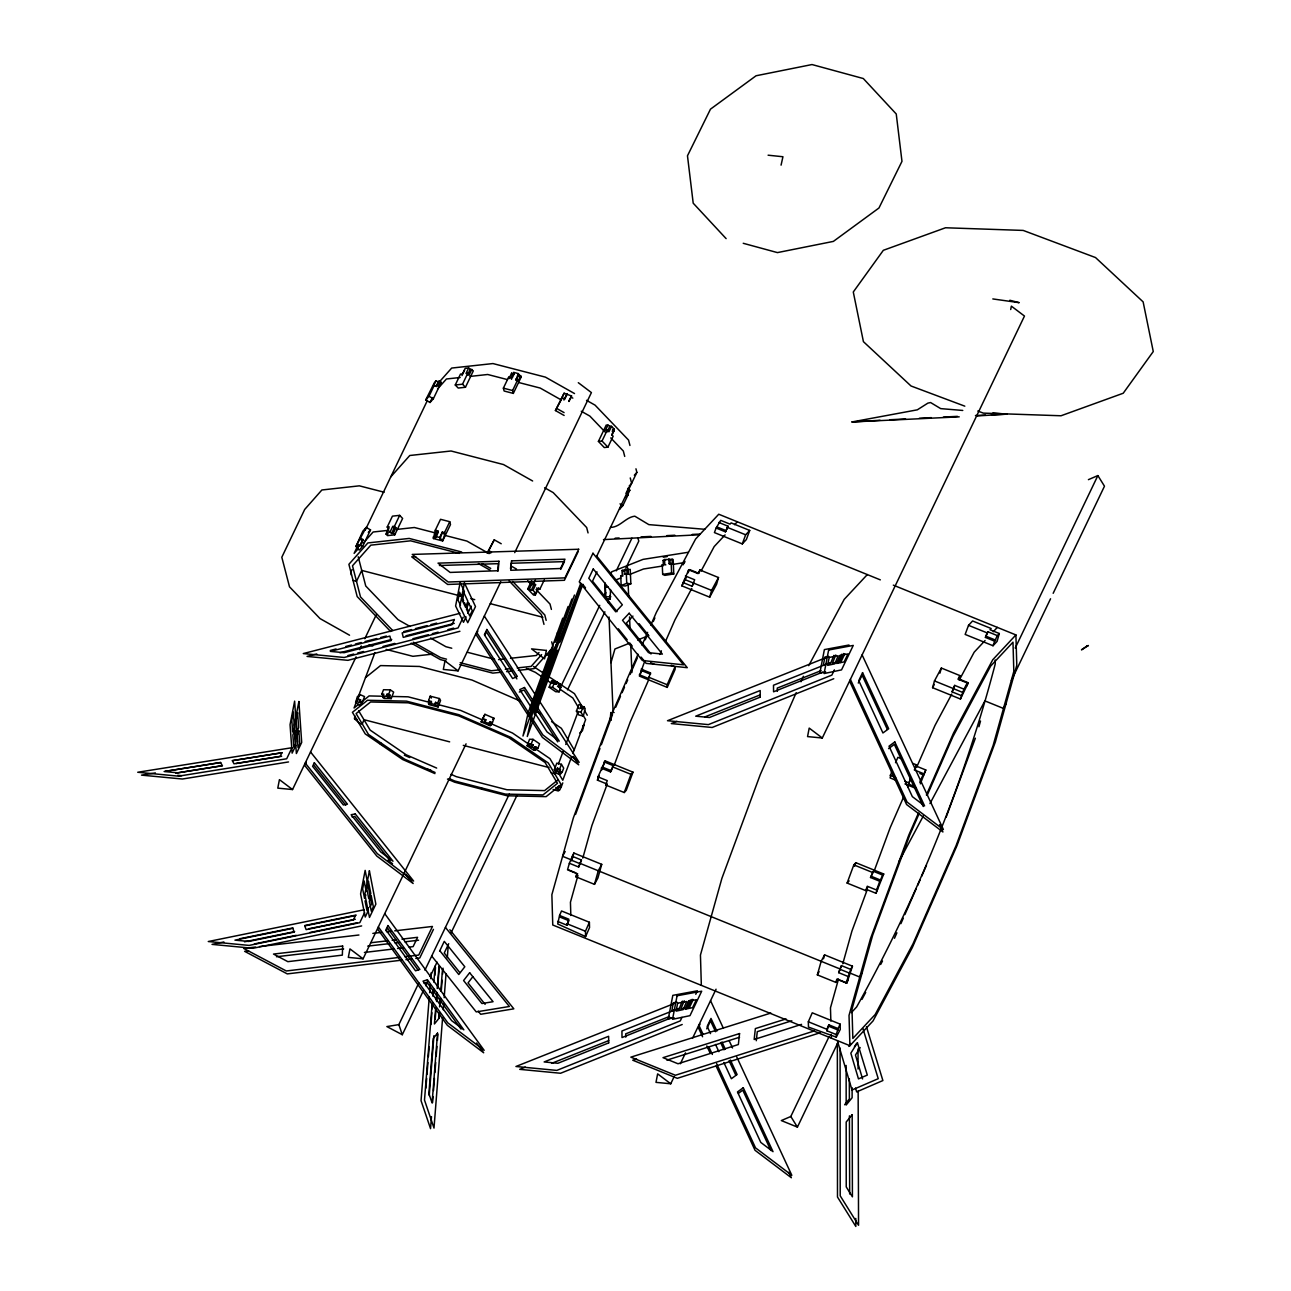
<?xml version="1.0" encoding="UTF-8"?>
<svg xmlns="http://www.w3.org/2000/svg" width="1291" height="1291" viewBox="0 0 1291 1291"><rect width="100%" height="100%" fill="white"/><g stroke="black" fill="none" stroke-linecap="round" stroke-linejoin="round"><path stroke-width="1.5" d="M429.257 1095.526L433.921 1035.705M435.196 1019.309L435.971 1009.433M436.584 1001.542L437.052 995.603M437.665 987.712L439.36 965.991M439.118 1012.822L438.65 1018.744L434.421 1023.973L435.664 1008.223M439.569 1006.899L440.183 998.992M440.812 991.101L442.49 969.38M431.484 1116.618L430.549 1128.657L421.044 1100.658L429.306 996.684M432.582 1102.579L433.05 1096.559M433.518 1090.54L434.454 1078.501M434.938 1072.482L435.712 1062.461M436.18 1056.441L436.955 1046.404M437.423 1040.385L437.907 1034.365M439.15 1018.325L439.618 1012.305M440.247 1004.285L440.715 998.266M441.344 990.245L442.119 980.208M442.587 974.189L443.055 968.169M442.603 1017.76L434.002 1128.092L424.497 1100.077L432.13 1004.124M443.233 1009.74L443.701 1003.72M444.169 997.701L446.04 973.624M447.299 957.583L448.235 945.545M429.629 992.698L430.258 984.694M430.742 978.691L431.21 972.704M432.759 996.119L433.243 990.132M433.873 982.128L435.148 966.136M425.901 1088.168L426.692 1078.34M426.998 1074.402L427.934 1062.59M428.402 1056.683L429.193 1046.856M430.968 1024.554L431.904 1012.725M432.211 1008.787L432.679 1002.865M433.469 993.021L433.776 989.084M434.873 975.286L435.503 967.411M436.293 1000.331L436.923 992.456M437.229 988.519L438.956 966.846M497.777 571.251L498.423 563.667L439.44 565.506M510.526 568.928L511.01 563.279L564.474 561.617L560.746 569.379M756.268 1040.74L757.284 1031.654L791.819 1020.778M1010.708 309.533L1011.369 306.145L1024.473 316.053L822.302 738L807.553 736.596L809.199 728.092L822.302 738M781.071 165.151L782.943 156.744L768.097 155.194M569.363 863.259L567.54 869.795L576.819 873.571L575.915 876.815L594.489 884.351L597.927 877.928L601.719 864.341L573.866 853.028L569.363 863.259L578.642 867.036L581.434 860.016L572.139 856.24M571.687 860.79L573.866 853.028M578.642 867.036L581.434 860.016M577.948 875.379L570.444 902.231L570.832 915.497M582.79 858.112L591.907 825.498L607.222 784.073M594.489 884.351L598.282 870.78L601.719 864.341M681.842 585.856L688.7 569.815L697.995 573.591L699.916 569.976L718.49 577.529L716.586 584.307L709.711 597.184L681.842 585.856L686.15 577.819M687.748 573.204L688.7 569.815M682.794 582.467L692.089 586.243L694.671 579.772L685.392 575.996M699.916 569.976L698.964 573.382L689.684 569.605L688.393 572.01M709.711 597.184L711.599 590.39L718.49 577.529M817.348 974.883L821.157 961.311L824.594 954.872L852.447 966.184L846.928 982.984L837.649 979.207L835.923 982.419L817.348 974.883L819.075 971.671M823.513 958.745L824.594 954.872M835.923 982.419L836.826 979.175L846.121 982.951L847.848 979.74L846.928 982.984M847.945 976.432L838.666 972.656L841.442 965.636L850.737 969.396L846.121 982.951M838.666 972.656L841.442 965.636M838.505 979.078L830.468 1007.851L830.855 1021.116M842.797 963.732L851.915 931.118L867.245 889.693M932.57 687.7L934.474 680.922L941.365 668.044L959.923 675.596L958.987 678.985L968.266 682.761L960.439 699.028L932.57 687.7L934.297 684.488M939.929 673.144L941.365 668.044M961.375 695.623L952.096 691.863L954.695 685.392L963.974 689.152L960.439 699.028M952.096 691.863L954.695 685.392M959.923 675.596L958.003 679.195L967.282 682.971L966.346 686.36L968.266 682.761M978.917 726.768L980.514 721.007M610.659 575.237L611.644 571.816L643.063 559.374L688.038 552.306M606.835 599.234L610.143 599.153L610.53 589.519M610.982 662.67L614.936 648.97L628.895 643.434M614.113 712.519L610.821 712.6L610.288 718.861M562.731 618.179L528.164 712.761L522.984 736.048L574.463 595.038M568.105 606.512L555.098 642.111L558.228 636.511L571.897 599.072M581.644 584.533L562.505 636.963L559.374 642.563L581.515 583.903M582.87 584.21L527.277 736.499L532.441 713.213L580.821 583.112M575.528 814.492L599.944 748.506M601.332 744.746L612.499 714.585M597.991 776.875L605.14 760.851L632.993 772.163L626.264 790.35L624.231 792.529L605.657 784.993L607.27 780.635L597.991 776.875L599.008 775.778L597.394 780.119L606.673 783.895L605.657 784.993M601.767 769.936L605.14 760.851M601.219 768.129L610.514 771.889L613.403 765.708L604.123 761.932M610.514 771.889L613.403 765.708M614.193 765.24L630.218 721.927L648.598 680.002M716.118 528.035L714.423 532.586L742.293 543.898L746.359 539.541L749.716 530.44L731.142 522.903L730.012 524.13L720.717 520.354L716.118 528.035L725.397 531.811L726.365 530.762L717.086 526.986M624.231 792.529L630.96 774.342L632.993 772.163M725.397 531.811L728.059 526.212L718.764 522.452M726.93 529.245L728.059 526.212M742.293 543.898L745.649 534.797L749.716 530.44M847.106 883.06L853.835 864.873L855.868 862.695L883.722 874.007L875.976 893.275L866.697 889.515L865.68 890.596L847.106 883.06L849.139 880.882M854.513 866.326L855.868 862.695M865.68 890.596L867.278 886.255L876.573 890.032L877.59 888.934L875.976 893.275M882.705 875.088L879.8 881.285L870.521 877.509L873.426 871.328L882.705 875.088L883.722 874.007M866.697 889.515L867.762 886.61M870.521 877.509L873.426 871.328M874.217 870.86L890.225 827.547L903.813 796.547M968.524 625.328L965.152 634.43L993.021 645.742L997.088 641.385L999.315 633.51L990.019 629.734L991.165 628.523L972.591 620.971L968.524 625.328L987.099 632.864L988.067 631.832L997.346 635.608L999.315 633.51M876.573 890.032L879.8 881.285M997.346 635.608L994.699 641.191L985.42 637.415L987.099 632.864M985.42 637.415L988.067 631.832M993.021 645.742L994.699 641.191M946.109 817.3L975.367 738.21M355.622 702.611L357.333 696.704L359.963 694.574L364.53 696.575L362.077 703.079L359.431 705.193L355.622 702.611L359.963 694.574M356.736 700.852L354.057 707.984L358.559 704.37M358.091 697.285L374.89 652.649M356.881 701.594L359.172 702.578L360.609 699.916L358.333 698.915M359.172 702.578L360.609 699.916M358.543 722.347L354.509 718.845L354.783 715.763M381.878 694.042L383.508 689.717L390.35 689.862L393.642 692.121L391.189 698.625L384.347 698.463L382.701 697.334L383.524 695.171L381.878 694.042L383.798 694.09L382.975 696.252L384.621 697.382L382.701 697.334M386.267 696.333L387.09 694.171L390.366 695.333L389.559 697.495L386.267 696.333L369.097 695.93L361.577 701.965M388.72 694.203L390.35 689.862M387.913 697.463L388.736 695.284L390.366 695.333M428.58 700.497L430.21 696.172L439.44 698.544L440.57 700.464L438.117 706.968L428.902 704.579L428.58 700.497L431.727 702.126L429.145 701.449M428.338 703.627L430.92 704.289L431.162 701.174M437.552 705.999L434.777 704.483L435.6 702.32L438.375 703.837L438.117 706.968M435.357 705.435L435.6 702.32M437.794 702.885L439.44 698.544M481.156 721.895L484.932 714.326L494.05 718.296L492.42 722.637L490.273 725.865L481.156 721.895L484.932 714.326M481.817 721.362L484.367 722.476L485.852 719.781L483.302 718.667M484.367 722.476L485.852 719.781M490.935 725.332L488.756 724.38L489.579 722.218L491.758 723.17M488.756 724.38L490.241 721.685L492.42 722.637M536.362 747.086L535.41 750.297L533.699 750.265L527.115 745.762L529.568 739.259L532.989 739.34L539.573 743.826L537.927 748.167L534.652 747.053L537.927 748.167M549.159 687.232L551.612 680.728L556.873 682.068L560.036 684.23L559.084 687.441L560.794 687.474L559.164 691.815L555.743 691.734L549.159 687.232L552.58 687.312L559.164 691.815M528.826 745.795L529.649 743.632L533.199 744.923L532.376 747.102L527.115 745.762M553.323 680.777L552.5 682.939L556.05 684.246L556.873 682.068M531.359 743.664L532.989 739.34M552.58 687.312L554.21 682.971M530.666 747.053L531.489 744.891L533.199 744.923M555.162 682.035L554.339 684.198L556.05 684.246M558.938 774.051L556.631 773.454L554.372 769.63L556.808 763.126L561.424 764.32L563.699 768.145L562.069 772.486L561.52 771.566L560.697 773.729L558.406 773.131M576.415 711.115L578.852 704.612L581.16 705.209L580.982 708.436L581.805 706.274L584.097 706.871L585.194 708.711L583.29 716.118L578.675 714.924L576.415 711.115L581.015 712.309L583.29 716.118M555.824 770.905L554.727 773.793L551.273 772.889M558.39 764.094L563.086 751.604M565.781 744.471L577.884 712.342M559.616 771.889L556.663 770.227L557.486 768.064L560.423 769.726L559.616 771.889L560.697 773.729M557.309 771.292L557.486 768.064M559.794 768.661L561.424 764.32M581.015 712.309L582.644 707.968L580.353 707.371M584.097 706.871L583.29 709.033L582.644 707.968M561.149 787.203L559.584 789.979L557.309 788.979L558.874 786.219L561.149 787.203L562.779 782.879M557.309 788.979L558.874 786.219M571.526 757.042L562.779 780.248L558.196 772.534M572.865 753.476L585.646 719.571L582.886 714.94M365.886 894.921L364.546 898.391L362.642 888.902L364.175 880.962L366.208 891.435M682.374 1001.106L679.001 1009.207L671.836 1010.724L673.369 1002.784L676.968 1002.123M684.246 1000.767L680.89 1008.82L688.329 1007.254L692.154 999.299M833.938 655.344L830.565 663.445L823.384 664.946L824.933 657.022L828.532 656.344M835.793 654.989L832.453 663.041L839.892 661.492L843.701 653.52M638.028 654.214L611.644 714.391L573.333 817.961L551.87 894.695L552.758 925.002L849.914 1045.71L873.055 1020.907L912.269 947.659L957.018 845.557L995.345 741.986L1016.792 665.252L1015.904 634.93L893.324 585.146M642.014 645.113L647.614 632.348M650.809 625.054L656.409 612.289L695.607 539.025L718.748 514.238L880.333 579.869M615.694 707.29L620.487 696.333M622.084 692.686L624.489 687.215M626.087 683.568L627.684 679.921M630.089 674.451L637.286 658.039M645.274 639.803L647.679 634.333M653.278 621.552L654.876 617.905M671.304 665.285L675.015 666.802L675.096 669.464L667.237 687.393L639.384 676.081L644.967 660.508M640.175 674.273L642.531 668.899M639.335 674.741L648.631 678.517L650.47 672.901L641.175 669.125M659.798 654.472L661.395 650.825M665.381 641.708L674.983 619.825L691.782 588.438M559.568 915.448L561.52 910.962L589.39 922.274L589.535 927.6L585.614 936.572L557.712 923.985L559.568 915.448L568.847 919.208L566.927 925.195L557.631 921.419M667.237 687.393L667.157 684.73L675.015 666.802M566.927 925.195L568.895 920.709L559.6 916.933M585.614 936.572L585.452 931.247L589.39 922.274M796.192 692.686L760.221 774.729L721.911 878.3L700.448 955.05L701.336 985.356M800.985 681.761L803.389 676.29M895.68 780.184L890.112 777.908L891.597 771.663M895.534 762.707L897.89 757.317L901.602 758.834M908.638 784.121L910.478 778.521L908.638 784.121L914.222 786.397M914.996 768.21L916.465 764.869L912.753 763.352M915.029 769.549L916.465 764.869M907.815 787.429L909.413 783.782M916.61 767.37L934.991 725.445L951.79 694.042M808.327 1021.762L812.249 1012.806L840.118 1024.118L840.263 1029.443L836.294 1037.141L808.473 1027.087L808.327 1021.762L826.902 1029.314L826.934 1030.799L836.229 1034.575L836.294 1037.141M919.773 782.281L923.549 773.664L914.254 769.888M919.87 773.487L923.581 774.987L925.792 769.969L916.497 766.192M920.322 783.847L925.792 769.969M918.401 813.201L908.799 835.083L870.489 938.654L849.026 1015.404L849.914 1045.71M926.389 794.982L953.565 732.998L992.763 659.733L1015.904 634.93M919.24 813.395L909.655 835.277L872.684 935.2L851.995 1009.207L852.851 1038.448L875.169 1014.532L912.995 943.85L956.179 845.363L993.134 745.44L1013.822 671.433L1012.983 642.192L990.649 666.108L952.823 736.79L927.245 795.159M826.902 1029.314L828.854 1024.828L838.149 1028.604L836.229 1034.575M826.934 1030.799L828.854 1024.828M838.149 1028.604L840.118 1024.118M894.485 938.283L896.89 932.812M900.876 923.694L903.28 918.224M904.878 914.593L916.061 889.063M917.675 885.416L920.063 879.946M921.661 876.299L926.454 865.357M425.675 400.016L434.454 382.572L436.068 380.764L438.246 382.007L439.037 381.103L441.215 382.33L433.373 398.725L430.032 402.485L425.675 400.016L429.015 396.272L434.244 385.347L436.423 386.574L439.037 381.103M357.155 548.804L358.091 547.755L355.913 546.513L362.836 531.182L366.176 527.422L370.533 529.891L362.674 546.271L359.334 550.031L357.155 548.804L358.462 546.061M355.913 546.513L366.176 527.422M436.068 380.764L433.453 386.235L434.244 385.347M358.382 544.479L354.121 553.371L357.93 549.095M365.208 530.246L427.434 400.371M357.51 544.721L359.689 545.948L363.11 539.59L360.931 538.347M436.277 386.106L438.246 382.007M359.689 545.948L363.11 539.59M430.032 402.485L432.388 397.563M352.007 569.686L350.7 572.413L351.394 575.157M387.203 527.083L392.432 516.142L399.677 515.351L402.614 518.433L394.772 534.829L387.51 535.62L386.041 534.071L388.672 528.616L387.203 527.083L389.22 526.857L386.606 532.328L388.075 533.861L386.041 534.071M455.271 384.992L460.5 374.067L462.533 373.841L465.163 368.371L468.649 368L473.313 370.872L465.454 387.268L458.208 388.058L455.271 384.992L462.517 384.202L465.454 387.268M461.984 375.6L464.599 370.13M390.092 531.94L392.706 526.47L394.449 526.292L395.917 527.825L393.303 533.28L391.56 533.473L390.092 531.94L386.606 532.328M468.649 368L466.019 373.47L467.762 373.277L469.23 374.81L471.844 369.339M394.449 526.292L399.677 515.351M462.517 384.202L467.762 373.277M391.56 533.473L394.175 528.003L395.917 527.825M468.149 373.632L470.118 369.533M295.913 745.23L292.121 753.137L290.055 724.687L294.622 701.142L297.43 742.067M292.541 789.543L279.421 779.635L277.791 788.139L292.541 789.543L356.09 656.877M359.576 649.615L361.319 645.984M364.804 638.706L376.117 615.081M306.274 762.336L304.757 765.498L376.827 856.078L413.136 883.512L405.6 874.072M435.293 530.246L440.538 519.305L449.752 521.693L450.494 524.549L442.635 540.945L433.421 538.557L435.293 530.246L437.875 530.908L438.246 532.344L436.277 536.443M511.188 377.892L513.818 372.437L518.24 373.583L521.177 377.004L513.334 393.4L504.103 391.012L503.377 388.155L508.606 377.23L511.188 377.892L511.559 379.328M512.22 377.956L514.173 373.857L511.591 373.196L508.977 378.65L508.606 377.23M433.421 538.557L435.777 533.651M433.05 537.137L435.632 537.798L437.875 530.908M442.264 539.525L440.07 538.944L439.698 537.524L442.313 532.053L444.524 532.618L444.879 534.054L442.635 540.945M518.611 375.003L515.997 380.474L518.24 373.583M440.07 538.944L442.313 532.053M444.524 532.618L449.752 521.693M513.334 393.4L512.592 390.544L517.82 379.619L515.625 379.038M520.806 375.568L518.191 381.039L517.82 379.619M487.078 553.177L494.259 539.816L501.231 543.753M564.135 415.46L555.42 410.538L564.119 393.206L571.574 396.014L568.96 401.485M564.119 393.206L561.488 398.677L562.327 397.741L564.764 399.113L567.394 393.642M489.015 550.741L491.451 552.128L490.628 553.064L488.176 551.693L494.259 539.816M555.42 410.538L562.327 397.741M563.941 400.049L566.555 394.594M463.227 617.179L458.079 627.926L344.148 657.474L303.288 653.569L459.999 613.29M568.782 401.049L571.574 396.014M466.083 616.92L463.501 622.294L455.61 605.979L460.177 582.451L464.421 591.568M467.794 613.338L471.231 606.157M458.095 670.852L444.975 660.944L443.329 669.448L458.095 670.852L500.779 581.741M514.722 552.645L591.407 392.593L578.303 382.685M477.848 631.073L476.137 634.656L542.381 737.371L578.691 764.821L573.236 756.413M484.722 635.414L486.4 631.912L516.868 678.905M364.578 912.689L359.802 922.662L249.131 945.415L208.271 941.526L364.207 909.768M368.419 907.847L367.031 910.736L365.046 900.892M368.419 910.381L365.24 917.03L360.592 893.937L365.159 870.392L371.598 903.732L370.017 907.057M544.318 579.869L539.832 589.245L538.024 589.438L535.41 594.909L533.586 595.103L527.712 588.97L531.634 580.772M598.411 441.409L606.254 425.013L611.531 426.353L614.355 429.29L611.74 434.76L613.144 436.229L607.916 447.154L604.285 447.557L598.411 441.409L602.026 441.022L607.916 447.154M529.52 588.761L532.134 583.306L533.958 583.096L535.604 584.823L532.989 590.294L527.712 588.97M608.077 424.82L605.447 430.29L607.27 430.097L608.916 431.807L611.531 426.353M533.958 583.096L535.442 579.982M602.026 441.022L607.27 430.097M531.166 590.487L533.796 585.017L535.604 584.823M607.109 432.001L609.723 426.546M535.41 594.909L534.006 593.44L535.813 593.247L538.428 587.776L539.832 589.245M611.982 435.067L613.951 430.968L612.547 429.5L614.355 429.29M363.078 958.81L349.958 948.901L348.312 957.389L363.078 958.81L466.067 743.842M386.106 930.876L387.478 928.003L418.252 970.283M578.126 551.677L564.425 580.288L447.654 584.452L411.716 556.841L415.718 556.728M553.92 648.647L551.289 654.117L549.111 652.875L550.418 650.148M596.684 556.26L636.866 472.377L635.947 468.794M621.084 506.137L619.583 509.267L622.924 505.507L628.152 494.582L625.974 493.356L628.604 487.885L627.668 488.934L629.847 490.177L627.216 495.631L628.152 494.582M625.619 497.438L627.587 493.34M554.84 647.598L560.084 636.673L556.744 640.417M597.007 571.832L592.537 581.144L617.017 611.644M433.453 929.375L419.753 957.987L415.799 958.471M423.158 991.165L402.292 1034.72L398.854 1024.618L418.849 982.871M424.933 970.154L509.3 794.094M560.601 687.006L599.734 605.334M604.075 596.264L605.818 592.634M616.259 570.848L631.912 538.186M439.585 951.225L444.265 941.365L464.808 966.765L458.789 974.527L439.795 950.676M425.772 985.711L427.499 982.08M430.113 976.642L437.068 962.118M450.979 933.07L517.078 795.127M567.507 689.862L604.914 611.821M625.78 568.25L638.819 541.026L637.673 537.653M448.703 943.721L444.249 953.032L459.677 972.397M834.373 669.868L831.856 675.112L708.372 724.622L667.495 720.717L828.58 656.619M837.714 662.88L841.893 654.15M840.635 662.493L844.814 653.762M681.971 1017.389L680.292 1020.891L556.808 1070.4L515.932 1066.495L675.161 1003.139M686.15 1008.658L690.33 999.928M689.071 1008.255L693.251 999.524M695.768 994.28L697.447 990.794L672.821 995.361L668.27 1018.906L674.08 1017.695M858.273 683.068L862.081 675.112L887.353 729.399M670.739 1083.778L657.635 1073.87L655.989 1082.358L670.739 1083.778L674.225 1076.5M680.325 1063.768L685.553 1052.859M692.525 1038.303L716.053 989.196M700.029 1024.118L698.35 1027.604L702.578 1036.77M706.71 1028.846L710.534 1020.891L715.585 1031.735M838.295 1041.772L797.418 1127.108L781.329 1120.572L790.802 1116.489L829.064 1036.592M1015.226 648.05L1097.866 475.572L1104.483 486.191L1053.166 593.311M1011.402 680.47L1050.551 598.766M683.084 564.845L684.988 561.311M692.089 586.243L693.735 583.161M701.11 570.993L714.181 546.577L725.074 534.91M565.184 851.495L562.602 856.32L571.881 860.096M575.915 876.815L577.626 873.587M808.715 665.656L844.185 599.379L867.326 574.576M959.261 680.099L974.189 652.181L985.081 640.514M963.974 689.152L967.282 682.971M898.714 861.985L923.339 815.96M929.972 803.567L984.904 700.9L1003.478 708.436L1006.06 703.611M850.737 969.396L852.447 966.184M862.34 972.204L859.758 977.029L850.479 973.253M861.952 999.412L865.696 992.44M880.623 964.522L882.495 961.037M848.832 1046.42L850.704 1043.451M854.416 1046.823L856.288 1043.854M860.177 1047.582L855.481 1055.037L862.566 1078.937M472.877 976.658L468.036 982.903L485.126 1004.35M844.621 1104.757L849.381 1098.899L849.317 1078.873M439.005 382.314L451.672 368.064L492.952 363.562L545.431 377.133L574.527 393.561M437.891 386.09L441.215 382.33M437.568 388.962L446.428 378.989L460.193 377.488M390.786 476.863L409.78 455.497L451.059 450.995L503.538 464.566L532.634 480.994M368.306 532.392L370.533 529.891M362.997 543.398L373.115 532.005L388.849 530.294M634.333 475.233L636.866 472.377M629.104 486.158L631.638 483.318L630.25 477.928M628.233 491.968L629.847 490.177M539.009 652.536L536.378 655.473L510.51 658.297M541.623 654.618L531.15 666.414L517.207 667.931M546.706 655.586L547.513 654.682L549.692 655.925L551.289 654.117M549.111 652.875L550.047 651.826M734.595 524.695L737.322 521.774M597.394 780.119L598.411 779.038M993.247 631.767L997.33 627.394M851.35 1012.612L856.611 1006.98C916.675 898.988 964.022 783.508 995.264 663.897L995.135 659.991M632.929 616.114L626.28 623.182L651.003 653.988M365.482 677.646L380.522 665.591L419.51 666.463L472.006 680.05L520.354 701.126M492.726 719.361L494.05 718.296M430.839 770.114L425.788 768.726M582.806 725.962L584.081 724.945L582.37 730.851L579.724 732.965M557.647 780.135L544.592 790.608L506.976 789.753L456.336 776.666L450.979 774.326M559.584 789.979L558.325 790.996L553.129 789.511M888.563 748.635L894.34 744.391L923.259 806.52M738.452 1093.348L742.777 1090.169L770.84 1150.459M519.289 692.057L524.033 689.959L557.68 741.873M1088.41 479.655L1097.866 475.572M822.609 672.143L773.567 691.798L773.503 685.231L830.065 662.719M833.76 678.727L712.148 727.479L671.288 723.573L676.904 721.346M671.046 1017.905L622.004 1037.561L621.939 1030.993L678.501 1008.481M682.213 1024.489L560.584 1073.257L519.724 1069.351L525.34 1067.108M839.86 656.506L843.604 655.005M705.015 716.844L760.286 694.848M821.076 670.658L777.279 688.087L777.311 691.379M688.297 1002.268L692.057 1000.783M551.612 1063.348L608.723 1040.611M669.513 1016.437L625.715 1033.849L625.748 1037.141M622.101 570.444L630.234 569.363L630.847 583.822L625.28 586.017L621.165 585.517L620.761 575.883L622.31 575.253L622.101 570.444L624.166 570.687L622.617 571.3L622.811 576.125L620.761 575.883M624.779 569.379L624.989 574.205L628.378 573.93L628.168 569.105M624.989 574.205L628.378 573.93M615.549 580.079L620.793 577.997M629.508 574.543L643.483 569.008L663.025 565.942M621.165 585.517L626.732 583.322L630.847 583.822M637.625 639.981L646.355 636.528M801.566 1024.36L754.154 1039.481L755.364 1028.588L786.074 1018.922M814.46 1030.896L675.403 1075.258L630.847 1057.151L770.84 1013.064M820.172 1032.752L677.307 1078.324L632.751 1060.218L636.592 1059.023M666.834 1060.137L739.565 1037.238M424.013 983.145L426.95 982.241L461.016 1029.072M347.908 655.554L353.766 654.037M357.672 653.036L363.529 651.503M383.056 646.452L394.756 643.402M412.878 638.706L428.418 634.688M432.307 633.671L438.149 632.154M447.864 629.637L453.69 628.12M459.919 631.283L347.941 660.33L307.064 656.425L316.747 653.94M330.286 650.47L336.096 648.97M345.762 646.484L351.572 645M355.428 643.999L361.238 642.515M365.111 641.514L376.714 638.529M380.587 637.528L386.396 636.043M403.809 631.573L411.539 629.572M415.412 628.588L427.014 625.602M430.887 624.602L436.697 623.117M339.904 652.762L391.738 639.448M405.939 635.785L454.287 623.359M825.643 671.917L819.833 673.144L824.384 649.599L848.994 645.016M254.408 943.915L296.123 935.346M309.953 932.489L357.155 922.791M361.641 925.921L252.923 948.288L212.047 944.383L223.892 941.962M239.69 938.751L292.976 927.906M304.821 925.486L356.138 915.045M244.515 941.817L294.655 931.618M308.517 928.794L355.332 919.257M352.023 816.913L354.767 816.396L390.011 860.532M959.229 416.848L851.979 421.947L917.32 409.828L927.906 403.115L930.601 402.55L940.703 408.618L962.763 410.457M610.433 527.39C620.019 527.374 625.586 517.271 634.801 516.19L648.824 524.614L704.789 529.294M398.854 1024.618L386.88 1026.571L402.292 1034.72M288.522 761.948L182.386 779.022L141.51 775.133L155.356 772.922M220.616 762.513L164.118 771.518L177.884 772.825L222.342 765.676L220.616 762.513L165.248 771.34M232.493 760.641L281.938 752.766M175.689 773.131L222.455 765.692M236.059 763.53L281.648 756.268M663.251 557.196L667.173 556.582M664.768 564.345L664.558 559.519L673.16 559.487L673.773 573.962L664.849 575.366L662.67 574.382L662.251 564.732L665.849 564.829M662.251 564.732L663.348 565.232L663.138 560.407L665.64 560.004L664.558 559.519M668.851 558.842L669.061 563.667L672.272 563.828L672.078 559.003M669.061 563.667L672.272 563.828M672.805 564.409L684.553 562.553M662.67 574.382L671.594 572.978L673.773 573.962M364.417 952.468L393.642 948.966M397.531 948.498L403.389 947.788M409.231 947.094L413.12 946.626L417.59 937.314L401.937 939.122M398.984 957.438L286.295 970.977L243.644 948.417L255.57 947.029M404.922 956.728L418.752 955.066L432.469 926.454L394.707 930.843M401.953 960.133L287.296 973.898L244.628 951.338L248.614 950.87M405.907 959.649L411.845 958.939M259.539 946.561L358.93 935.007M372.841 933.393L380.78 932.473M386.751 931.779L390.721 931.311M370.63 942.769L388.236 940.719M392.141 940.268L396.063 939.816M276.468 956.744L343.648 948.933M367.709 946.142L389.22 943.64M395.094 942.963L399.016 942.495M404.874 941.817L418.574 940.219M432.598 654.117L412.878 656.312L386.17 649.421M467.487 375.003L469.23 374.81M470.021 376.423L487.708 374.487L507.153 379.522M612.144 431.162L613.951 430.968M396.708 529.423L414.395 527.503L435.777 533.038M498.552 659.604L504.539 658.959M499.294 669.884L491.338 670.755L460.177 662.686M505.265 669.222L511.236 668.577M500.666 672.272L492.807 673.127L459.757 664.591M506.572 671.627L512.462 670.981M518.353 670.352L534.087 668.625L553.081 647.259L551.693 641.869M851.979 421.947L880.059 420.269M992.86 412.975L1006.899 414.153L976.932 415.944M889.822 419.753L905.556 418.946M615.145 538.186L619.147 537.976M699.141 534.781L603.494 539.606M919.337 418.236L931.36 417.639M943.382 417.058L957.406 416.364M641.014 536.895L650.954 536.41M666.866 535.62L674.822 535.232M975.447 415.524L985.453 415.056M692.234 534.426L699.98 534.071M991.472 414.766L1006.899 414.153M610.837 596.749L605.882 596.862L605.092 582.967L605.108 597.346M560.036 684.23L558.325 684.198L559.891 685.279L558.18 685.231M557.502 686.36L560.794 687.474M392.48 696.462L408.085 696.817L429.467 702.352M381.378 743.358L379.667 743.326L382.83 745.488M177.738 775.31L181.66 775.681M992.811 298.931L1019.196 302.675L1009.836 300.254M384.153 492.226L359.35 485.836L321.879 489.983L304.692 509.461L281.809 557.244L289.507 586.824L320.023 618.583L349.554 635.22M369 645L372.809 645.984M517.497 376.052L521.177 377.004M518.821 382.539L540.203 388.058L560.746 399.661M503.377 388.155L512.592 390.544M435.664 531.666L438.246 532.344M442.684 533.49L444.879 534.054M445.508 535.539L466.89 541.074L489.144 553.629M435.261 536.378L439.698 537.524M461.645 551.999L409.166 538.428L367.887 542.93L348.893 564.312L357.187 596.587L390.673 631.541M459.322 553.403L410.635 540.816L370.824 545.157L352.491 565.781L360.496 596.91L392.803 630.621M463.033 596.62L361.738 570.412L356.494 581.337L353.04 580.45M470.828 598.637L474.733 599.637M490.322 603.672L542.914 617.276M451.769 648.227L445.928 646.726L430.532 638.028M467.358 652.262L494.614 659.314M446.541 659.168L440.699 657.652L413.33 642.208M446.153 661.057L440.312 659.556L411.216 643.128M436.164 703.272L438.375 703.837M439.182 704.854L460.58 710.389L482.059 719.749M430.355 703.337L434.777 704.483M558.132 769.129L560.423 769.726M449.655 741.857L363.933 719.684L362.303 724.025L358.833 723.121M463.291 745.375L549.014 767.548M554.372 769.63L556.663 770.227M354.509 718.845L356.8 719.442L356.268 718.522M480.43 788.091L483.383 788.866M743.229 243.289L777.44 252.6L833.373 241.401L878.961 207.996L901.973 161.359L896.244 113.979L863.324 78.541L812.007 64.55L756.074 75.766L710.486 109.154L687.474 155.791L693.202 203.187L726.123 238.625M964.813 406.165L911.026 385.993L863.421 341.663L853.286 291.992L883.334 250.309L945.528 227.765L1023.198 230.427L1095.526 257.555L1143.132 301.884L1153.266 351.539L1123.218 393.239L1061.024 415.767L983.355 413.12L977.787 411.022M727.075 527.261L745.649 534.797M986.389 636.382L995.668 640.142M684.44 579.401L711.599 590.39M934.474 680.922L953.048 688.458M953.742 688.781L963.021 692.557M650.535 662.767L654.247 664.284M641.224 670.465L650.503 674.225L650.47 672.901M648.582 677.178L667.157 684.73M890.032 775.245L895.599 777.521M904.894 781.281L908.606 782.798M904.959 783.944L916.11 788.478M612.386 766.789L630.96 774.342M853.835 864.873L872.409 872.409M602.235 767.032L611.531 770.808M871.538 876.411L880.817 880.188M579.707 863.227L839.715 968.847M571.074 860.048L580.369 863.824M840.376 969.428L849.672 973.204M568.347 869.827L575.77 872.845M828.903 1026.329L838.182 1030.089M566.878 923.694L585.452 931.247M533.409 666.446L574.43 693.638L582.693 707.516M526.405 668.431L535.362 672.337L551.644 683.472M482.64 719.184L485.19 720.297M491.016 723.654L512.495 733.03L528.777 744.165M485.029 721.943L489.418 723.848M357.704 699.415L359.979 700.416M558.132 786.816L560.407 787.8M359.802 702.078L362.077 703.079M555.775 787.397L558.051 788.381M436.665 768.08L406.245 754.815L370.13 730.093L358.624 710.76M404.341 755.219L409.715 757.559M435.035 772.421L404.616 759.156L368.484 734.434L356.106 713.6L370.614 701.981L408.23 702.82L458.87 715.924L508.961 737.758L545.076 762.481L557.47 783.314L542.962 794.933L505.346 794.094L454.706 780.99L449.349 778.651M434.938 773.599L402.711 759.56L365.256 733.917L352.427 712.325L367.467 700.271L406.455 701.142L458.934 714.73L510.865 737.355L548.304 762.997L561.149 784.589L546.109 796.644L507.121 795.772L454.626 782.185L447.477 779.07M663.138 560.407L664.236 560.891M586.517 400.323L595.07 405.148L628.556 440.102L629.943 445.476M570.751 396.95L572.833 398.128M581.273 411.248L589.842 416.073L605.189 432.098M557.083 408.666L564.07 412.604M620.019 503.877L622.924 505.507M429.015 396.272L433.373 398.725M544.624 487.756L553.177 492.581L586.663 527.535L588.05 532.925M511.397 566.2L516.529 569.089M482.189 563.602L490.741 568.427M478.38 563.554L490.354 570.315M360.141 539.251L362.319 540.477M360.496 545.044L362.674 546.271M410.022 626.458L398.048 619.696L365.74 585.985L358.22 556.792M559.778 689.055L572.801 697.963L579.223 708.759M530.44 707.145L540.203 713.826M551.612 721.621L561.375 728.318L574.221 749.91M529.649 743.632L531.489 744.891M535.297 748.619L549.95 758.656L555.453 767.919M532.376 747.102L535.539 749.264L533.829 749.216L535.41 750.297M387.09 694.171L388.736 695.284M389.559 697.495L391.189 698.625M387.946 860.209L392.529 863.679M610.772 437.923L623.327 451.027L624.715 456.417M532.134 583.306L533.796 585.017M536.62 587.97L538.024 589.438M527.696 580.74L531.876 585.113M536.055 589.487L550.014 604.043L551.402 609.417M532.989 590.294L535.813 593.247M512.688 581.483L544.786 614.968L546.158 620.358M509.154 580.934L541.462 614.645L543.979 624.376M392.706 526.47L394.175 528.003M393.303 533.28L394.772 534.829M596.716 556.114L687.264 667.689L646.145 663.38L641.094 657.087M639.077 623.682L648.905 635.785M449.865 929.762L513.834 1008.836L480.688 1014.274L478.203 1011.16M445.427 927.406L509.38 1006.48L476.234 1011.918L431.71 956.034M583.016 584.726L585.533 587.873M618.357 628.782L627.2 639.787M629.718 642.934L632.251 646.081M310.534 751.975L413.62 881.059L377.295 853.625L305.241 763.046M313.874 765.176L345.746 805.1M384.718 913.641L484.157 1050.325L447.832 1022.875L378.344 926.938M476.573 1043.015L483.673 1052.778L447.364 1025.328L377.86 929.391M484.335 616.065L579.159 762.368L542.849 734.918L476.605 632.203M790.802 1116.489L797.418 1127.108M584.533 710.599L587.276 715.23M430.21 696.172L431.355 698.076M460.484 605.189L458.047 600.154L459.58 592.214L463.63 600.912M862.114 654.924L943.382 829.516L907.073 802.082L850.382 679.389M939.525 824.691L942.914 831.969L906.589 804.535L849.914 681.842M710.55 1000.703L723.25 1027.975M729.173 1040.707L732.562 1047.985M736.79 1057.071L791.819 1175.294L755.509 1147.844L716.602 1063.606M788.801 1172.293L791.351 1177.747L755.041 1150.297L716.118 1066.059M716.892 1031.089L711.002 1018.438L707.194 1026.393L710.518 1033.607M721.959 1041.95L725.316 1049.196M730.367 1060.04L737.113 1074.515L731.368 1078.727L723.864 1062.493M720.636 1042.595L724.009 1049.825M729.06 1060.686L735.789 1075.161M464.47 602.703L468.02 610.32M715.521 1044.435L718.861 1051.665M698.834 1025.151L703.062 1034.317M708.985 1047.13L712.358 1054.457M706.806 1045.92L710.195 1053.246M866.455 1026.765L882.883 1080.551L856.659 1091.896L855.53 1088.103M862.985 1028.717L878.235 1078.679L852.012 1090.007L837.391 1040.724M513.818 372.437L514.173 373.857M511.591 373.196L511.962 374.616M557.389 632.735L558.325 636.318M671.191 563.328L671.594 572.978M669.932 559.342L670.142 564.151M627.361 565.587L627.523 569.444M628.184 585.162L628.701 597.071M629.54 616.937L630.056 628.846M630.734 644.725L631.912 672.53M626.845 569.638L627.039 574.447M626.313 573.672L626.732 583.322M609.981 595.538L610.143 599.153M608.271 599.137L608.432 603.107M609.029 617.001L613.096 712.309M610.821 712.6L611.143 720.313M923.549 773.664L923.581 774.987M831.226 1034.381L831.339 1038.158M858.015 1049.002L858.079 1069.029M858.144 1091.056L858.547 1225.272L840.215 1195.837L840.086 1048.05M855.788 1218.43L855.82 1226.45L837.488 1197.015L837.343 1043.241M852.092 1087.7L852.125 1097.705L846.17 1105.031L846.138 1065.446M849.43 1115.844L849.672 1194.014M342.664 946.029L342.341 955.13L287.861 961.666L273.498 954.065L342.664 946.029M437.536 1033.139L432.098 1102.95L428.886 1093.509L433.26 1038.416L437.536 1033.139M498.971 561.246L498.148 570.719L450.123 572.429L438.02 563.134L498.971 561.246M511.543 560.859L510.736 570.283L560.552 568.508L565.006 559.197L511.543 560.859M739.565 1033.558L738.355 1044.532L678.017 1063.768L663.009 1057.668L739.565 1033.558M293.347 712.342L291.814 720.281L292.654 731.981L294.364 727.333L293.347 712.342M298.883 701.546L294.316 725.09L296.381 753.541L301.691 742.47L298.883 701.546M297.592 712.761L296.059 720.685L296.914 732.384L298.624 727.753L297.592 712.761M369.404 870.796L364.853 894.34L369.484 917.433L375.859 904.136L369.404 870.796M368.435 881.382L366.902 889.305L368.806 898.81L370.807 893.582L368.435 881.382M464.421 582.854L459.87 606.399L467.762 622.698L475.491 606.576L464.421 582.854M463.84 592.634L462.307 600.557L465.551 607.27L467.891 601.316L463.84 592.634M677.081 995.764L672.53 1019.309L689.975 1015.662L701.691 991.198L677.081 995.764M677.63 1003.188L676.097 1011.127L683.262 1009.61L686.634 1001.509L677.63 1003.188M828.644 650.002L824.094 673.547L841.538 669.884L853.254 645.419L828.644 650.002M829.177 657.426L827.644 665.349L834.825 663.848L838.198 655.747L829.177 657.426M531.763 705.935L530.02 713.778L553.403 649.728L550.24 655.36L531.763 705.935M546.4 650.438L544.528 658.846L531.553 648.873L546.4 650.438M536.039 706.371L534.296 714.23L557.68 650.18L554.533 655.812L536.039 706.371M605.479 587.227L607.948 587.163L605.479 587.227M294.59 730.432L292.879 735.047L293.767 747.182L295.494 743.584L294.59 730.432M298.834 730.835L297.14 735.45L298.027 747.586L299.738 743.987L298.834 730.835M371.292 896.099L369.307 901.296L371.292 911.139L373.357 906.815L371.292 896.099M468.73 603.107L466.406 609.013L469.763 615.968L472.28 610.724L468.73 603.107M688.506 1001.17L685.15 1009.223L692.589 1007.658L696.414 999.702L688.506 1001.17M840.054 655.408L836.713 663.445L844.153 661.896L847.961 653.924L840.054 655.408M281.841 752.782L280.115 756.381L233.994 763.804L232.283 760.657L281.841 752.782M291.992 747.715L286.699 758.769L178.594 776.165L137.734 772.26L291.992 747.715M314.342 762.723L312.616 766.321L343.358 804.955L347.457 804.18L314.342 762.723M454.367 619.519L451.85 624.763L403.26 637.367L402.163 632.929L454.367 619.519M486.868 629.459L484.367 634.704L512.624 678.533L517.336 676.452L486.868 629.459M355.461 915.593L353.379 919.934L306.161 929.633L304.724 925.921L355.461 915.593M387.962 925.55L385.88 929.875L415.524 970.8L419.898 969.444L387.962 925.55M578.675 549.256L564.958 577.868L448.203 582.015L412.249 554.42L578.675 549.256M592.972 553.242L579.256 581.854L642.385 660.508L683.504 664.817L592.972 553.242M593.263 568.96L588.793 578.271L615.726 611.821L622.343 604.801L593.263 568.96M862.566 672.659L858.757 680.615L882.931 732.965L888.676 728.753L862.566 672.659M857.418 1042.708L850.834 1053.166L858.467 1078.889L867.31 1075.08L857.418 1042.708M469.65 972.736L463.598 980.547L481.914 1003.543L493.081 1001.703L469.65 972.736M852.173 1114.666L846.186 1122.04L846.234 1186.913L852.415 1196.838L852.173 1114.666M629.185 613.241L622.536 620.293L648.502 652.649L662.348 654.101L629.185 613.241M894.808 741.938L889.031 746.182L912.35 796.644L924.582 805.891L894.808 741.938M743.261 1087.716L737.484 1091.96L760.786 1142.422L773.019 1151.669L743.261 1087.716M1086.78 646.178L1081.471 649.857L1088.394 645.516L1086.78 646.178M524.501 687.506L519.757 689.604L547.013 731.852L559.245 741.099L524.501 687.506M760.254 697.14L709.469 717.489L695.704 716.182L760.189 690.524L760.254 697.14M608.69 1042.902L557.906 1063.268L544.14 1061.944L608.626 1036.286L608.69 1042.902M427.418 979.788L423.028 981.144L451.608 1020.6L463.84 1029.847L427.418 979.788M390.979 640.546L344.116 652.697L330.351 651.39L389.882 636.092L390.979 640.546M294.235 932.086L248.727 941.446L234.962 940.138L292.799 928.358L294.235 932.086M355.251 813.943L351.12 814.718L380.764 851.979L392.997 861.226L355.251 813.943"/></g></svg>
